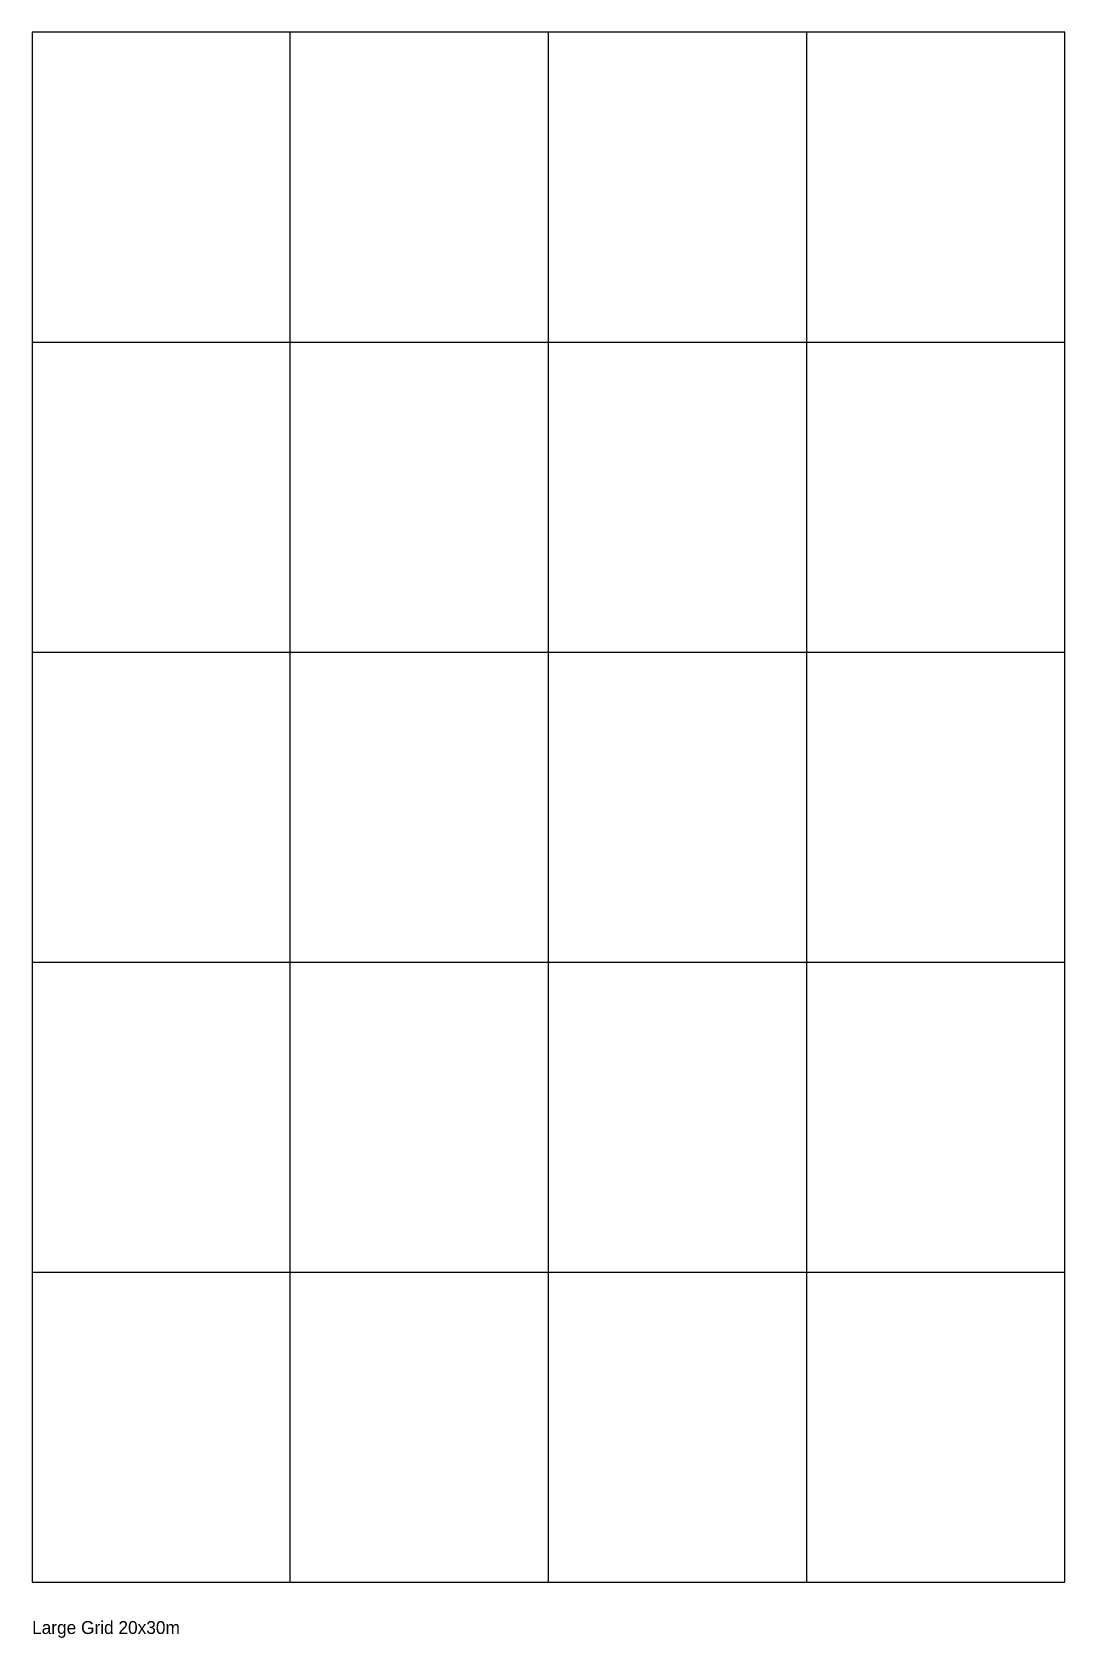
# Model space of a CAD drawing. Header units: metres. Extents: x 0 to 20000, y -1075 to 30000.
import ezdxf

# ---------------------------------------------------------------- set-up
doc = ezdxf.new("R2010")
doc.units = ezdxf.units.M
doc.layers.add('ANNOTATION', color=3, linetype='Continuous')
doc.layers.add('WALLS', color=7, linetype='Continuous')

msp = doc.modelspace()

# ---------------------------------------------------------------- linework, layer by layer
at = {"layer": 'WALLS'}
for p, q in [((20000, 30000), (0, 30000)), ((0, 30000), (0, 0)), ((5000, 0), (5000, 30000)), ((10000, 0), (10000, 30000)), ((15000, 0), (15000, 30000)), ((20000, 0), (20000, 30000)), ((0, 24000), (20000, 24000)), ((0, 18000), (20000, 18000)), ((0, 12000), (20000, 12000)), ((0, 6000), (20000, 6000)), ((0, 0), (20000, 0))]:
    msp.add_line(p, q, dxfattribs=at)

# ---------------------------------------------------------------- texts
at = {"layer": 'ANNOTATION'}
msp.add_text('Large Grid 20x30m', height=250, dxfattribs=at).set_placement((0, -1000))

doc.saveas('drawing.dxf')
